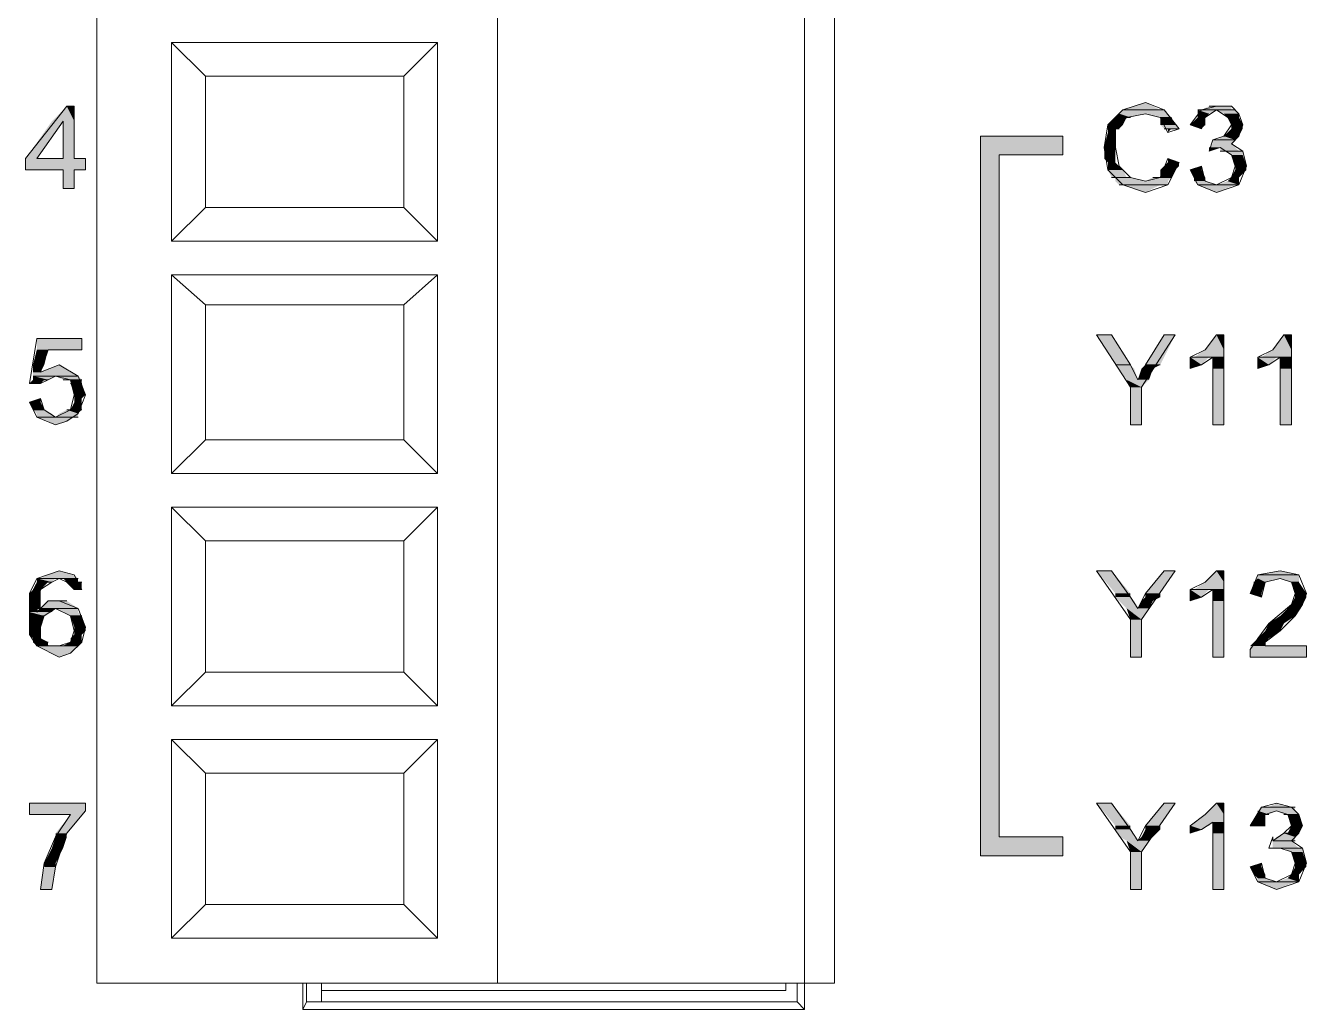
# Model space of a CAD drawing. Header units: millimetres. Extents: x -11 to 1219, y 0 to 1751.
# Drawn here: x 171.7 to 191.07, y 893.9 to 908.77 of the extents above; entities that cross this region are included whole.
import ezdxf

# ---------------------------------------------------------------- set-up
doc = ezdxf.new("R2010")
doc.units = ezdxf.units.MM
doc.header["$LTSCALE"] = 10
doc.layers.add('_MULTI_WIRE', color=9, linetype='CONTINUOUS')
doc.layers.add('PDF_Geometry', color=7, linetype='CONTINUOUS', true_color=0x151d1f)
doc.layers.add('PDF_Solid Fills', color=7, linetype='CONTINUOUS', true_color=0x070809)
doc.layers.get('_MULTI_WIRE').off()

# ---------------------------------------------------------------- blocks, each defined once
blk = doc.blocks.new('DVP-28SWS211R')
at = {"layer": 'PDF_Geometry', "color": 7, "lineweight": 9, "true_color": 0xffffff}
for p, q in [((11.783, -70.418), (11.783, -37.956)), ((17.845, -70.418), (17.845, -37.956)), ((22.491, -37.956), (22.491, -70.418)), ((22.944, -37.956), (22.944, -70.418)), ((13.426, -56.708), (12.916, -56.198)), ((12.916, -56.198), (12.916, -59.201)), ((16.939, -56.198), (12.916, -56.198)), ((16.939, -56.198), (16.429, -56.708)), ((16.939, -59.201), (16.939, -56.198)), ((13.426, -58.691), (13.426, -56.708)), ((16.429, -56.708), (13.426, -56.708)), ((16.429, -56.708), (16.429, -58.691)), ((27.646, -57.105), (27.306, -57.218)), ((27.929, -57.218), (27.646, -57.105)), ((11.33, -57.161), (10.707, -57.954)), ((11.33, -57.161), (11.444, -57.161)), ((11.444, -57.161), (11.33, -57.161)), ((11.444, -57.161), (11.33, -57.161)), ((11.444, -57.954), (11.444, -57.161)), ((27.306, -57.218), (27.079, -57.444)), ((27.193, -57.331), (27.363, -57.331)), ((27.363, -57.331), (27.193, -57.331)), ((27.193, -57.331), (27.419, -57.331)), ((27.363, -57.331), (27.193, -57.331)), ((27.193, -57.501), (27.363, -57.331)), ((27.306, -57.218), (27.929, -57.218)), ((27.929, -57.218), (27.306, -57.218)), ((27.306, -57.218), (27.929, -57.218)), ((27.929, -57.218), (27.306, -57.218)), ((27.363, -57.331), (27.646, -57.274)), ((27.419, -57.331), (27.363, -57.331)), ((27.646, -57.274), (27.872, -57.331)), ((27.872, -57.331), (28.042, -57.331)), ((28.042, -57.331), (27.872, -57.331)), ((27.872, -57.331), (28.042, -57.331)), ((28.042, -57.331), (27.872, -57.331)), ((27.872, -57.331), (27.986, -57.558)), ((28.156, -57.501), (27.929, -57.218)), ((28.496, -57.218), (28.326, -57.444)), ((28.496, -57.218), (28.439, -57.218)), ((28.439, -57.218), (29.005, -57.218)), ((28.439, -57.331), (28.552, -57.331)), ((28.552, -57.331), (28.439, -57.331)), ((28.439, -57.331), (28.552, -57.331)), ((28.552, -57.331), (28.439, -57.331)), ((28.722, -57.161), (28.496, -57.218)), ((29.005, -57.218), (28.496, -57.218)), ((28.496, -57.218), (29.005, -57.218)), ((29.005, -57.218), (28.496, -57.218)), ((28.496, -57.501), (28.552, -57.331)), ((28.552, -57.331), (28.722, -57.218)), ((28.722, -57.161), (28.609, -57.161)), ((28.609, -57.161), (28.949, -57.161)), ((28.949, -57.161), (28.722, -57.161)), ((28.949, -57.161), (28.722, -57.161)), ((28.722, -57.218), (28.892, -57.331)), ((28.892, -57.331), (29.062, -57.331)), ((29.062, -57.331), (28.892, -57.331)), ((28.892, -57.331), (29.062, -57.331)), ((29.062, -57.331), (28.892, -57.331)), ((28.892, -57.331), (28.949, -57.444)), ((29.062, -57.274), (28.949, -57.161)), ((29.119, -57.444), (29.062, -57.274)), ((10.877, -57.954), (11.274, -57.388)), ((11.274, -57.388), (11.274, -57.954)), ((27.079, -57.444), (27.023, -57.784)), ((27.079, -57.501), (27.193, -57.501)), ((27.193, -57.501), (27.079, -57.501)), ((27.079, -57.501), (27.249, -57.501)), ((27.193, -57.501), (27.079, -57.501)), ((27.249, -57.501), (27.193, -57.501)), ((27.193, -57.784), (27.193, -57.501)), ((27.929, -57.501), (28.042, -57.501)), ((28.042, -57.501), (27.929, -57.501)), ((27.929, -57.501), (28.156, -57.501)), ((28.042, -57.501), (27.929, -57.501)), ((27.986, -57.558), (28.156, -57.501)), ((28.156, -57.501), (28.042, -57.501)), ((28.326, -57.444), (28.552, -57.444)), ((28.552, -57.444), (28.326, -57.444)), ((28.326, -57.444), (28.552, -57.444)), ((28.552, -57.444), (28.326, -57.444)), ((28.326, -57.444), (28.496, -57.501)), ((28.949, -57.444), (28.835, -57.614)), ((28.949, -57.444), (29.119, -57.444)), ((29.119, -57.444), (28.949, -57.444)), ((28.949, -57.444), (29.119, -57.444)), ((29.119, -57.444), (28.949, -57.444)), ((29.062, -57.614), (29.119, -57.444)), ((25.153, -57.614), (26.399, -57.614)), ((26.399, -57.614), (25.153, -57.614)), ((25.153, -57.614), (25.153, -68.491)), ((26.399, -57.614), (25.153, -57.614)), ((26.399, -57.898), (26.399, -57.614)), ((28.666, -57.671), (28.609, -57.841)), ((28.835, -57.614), (28.666, -57.671)), ((28.666, -57.671), (28.666, -57.671)), ((28.666, -57.671), (28.666, -57.671)), ((28.722, -57.671), (28.666, -57.671)), ((28.666, -57.671), (29.005, -57.671)), ((29.005, -57.671), (28.722, -57.671)), ((28.722, -57.671), (29.005, -57.671)), ((29.005, -57.671), (28.722, -57.671)), ((28.835, -57.614), (29.062, -57.614)), ((29.062, -57.614), (28.835, -57.614)), ((28.835, -57.614), (29.062, -57.614)), ((29.062, -57.614), (28.835, -57.614)), ((28.949, -57.728), (29.062, -57.614)), ((29.119, -57.841), (28.949, -57.728)), ((25.436, -57.898), (26.399, -57.898)), ((26.399, -57.898), (25.436, -57.898)), ((25.436, -68.208), (25.436, -57.898)), ((25.436, -57.898), (26.399, -57.898)), ((27.023, -57.784), (27.079, -58.124)), ((27.249, -58.068), (27.193, -57.784)), ((28.609, -57.841), (28.779, -57.784)), ((28.779, -57.784), (28.949, -57.898)), ((28.779, -57.841), (29.119, -57.841)), ((29.119, -57.841), (28.779, -57.841)), ((28.779, -57.841), (29.119, -57.841)), ((29.119, -57.841), (28.779, -57.841)), ((28.949, -57.898), (29.005, -58.068)), ((29.175, -58.068), (29.119, -57.841)), ((10.707, -57.954), (10.707, -58.124)), ((10.707, -58.124), (11.274, -58.124)), ((11.274, -58.124), (10.707, -58.124)), ((10.707, -58.124), (11.274, -58.124)), ((10.877, -57.954), (11.274, -57.954)), ((11.274, -57.954), (10.877, -57.954)), ((11.274, -57.954), (10.877, -57.954)), ((11.274, -58.124), (11.274, -58.407)), ((11.444, -57.954), (11.614, -57.954)), ((11.614, -57.954), (11.444, -57.954)), ((11.614, -57.954), (11.444, -57.954)), ((11.444, -58.124), (11.614, -58.124)), ((11.614, -58.124), (11.444, -58.124)), ((11.444, -58.407), (11.444, -58.124)), ((11.444, -58.124), (11.614, -58.124)), ((11.614, -58.124), (11.614, -57.954)), ((27.079, -58.124), (27.306, -58.351)), ((27.419, -58.238), (27.249, -58.068)), ((27.986, -57.954), (27.872, -58.238)), ((28.156, -58.011), (27.986, -57.954)), ((27.986, -58.351), (28.156, -58.011)), ((28.496, -58.068), (28.326, -58.124)), ((28.326, -58.124), (28.439, -58.351)), ((28.552, -58.294), (28.496, -58.068)), ((29.005, -58.068), (28.949, -58.238)), ((29.005, -58.068), (29.175, -58.068)), ((29.175, -58.068), (29.005, -58.068)), ((29.005, -58.068), (29.175, -58.068)), ((29.175, -58.068), (29.005, -58.068)), ((29.005, -58.068), (29.175, -58.068)), ((29.175, -58.068), (29.005, -58.068)), ((29.005, -58.068), (29.175, -58.068)), ((29.175, -58.068), (29.005, -58.068)), ((29.062, -58.351), (29.175, -58.068)), ((27.136, -58.238), (27.419, -58.238)), ((27.419, -58.238), (27.136, -58.238)), ((27.136, -58.238), (27.419, -58.238)), ((27.419, -58.238), (27.136, -58.238)), ((27.646, -58.294), (27.419, -58.238)), ((27.872, -58.238), (27.646, -58.294)), ((27.872, -58.238), (27.759, -58.238)), ((27.759, -58.238), (28.042, -58.238)), ((28.042, -58.238), (27.872, -58.238)), ((27.872, -58.238), (28.042, -58.238)), ((28.042, -58.238), (27.872, -58.238)), ((28.722, -58.351), (28.552, -58.294)), ((28.949, -58.238), (28.722, -58.351)), ((11.274, -58.407), (11.444, -58.407)), ((11.444, -58.407), (11.274, -58.407)), ((11.274, -58.407), (11.444, -58.407)), ((27.249, -58.351), (27.872, -58.351)), ((27.872, -58.351), (27.249, -58.351)), ((27.249, -58.351), (27.986, -58.351)), ((27.872, -58.351), (27.249, -58.351)), ((27.306, -58.351), (27.646, -58.464)), ((27.646, -58.464), (27.986, -58.351)), ((27.986, -58.351), (27.872, -58.351)), ((28.439, -58.351), (29.062, -58.351)), ((29.062, -58.351), (28.439, -58.351)), ((28.439, -58.351), (29.062, -58.351)), ((29.062, -58.351), (28.439, -58.351)), ((28.439, -58.351), (29.005, -58.351)), ((29.005, -58.351), (28.439, -58.351)), ((28.439, -58.351), (29.062, -58.351)), ((29.005, -58.351), (28.439, -58.351)), ((28.439, -58.351), (28.722, -58.464)), ((28.722, -58.464), (29.062, -58.351)), ((29.062, -58.351), (29.005, -58.351)), ((12.916, -59.201), (13.426, -58.691)), ((13.426, -58.691), (16.429, -58.691)), ((16.429, -58.691), (16.939, -59.201)), ((12.916, -59.201), (16.939, -59.201)), ((13.426, -60.164), (12.916, -59.71)), ((16.939, -59.71), (12.916, -59.71)), ((12.916, -59.71), (12.916, -62.713)), ((16.939, -59.71), (16.429, -60.164)), ((16.939, -62.713), (16.939, -59.71)), ((13.426, -62.203), (13.426, -60.164)), ((16.429, -60.164), (13.426, -60.164)), ((16.429, -60.164), (16.429, -62.203)), ((26.909, -60.617), (27.136, -60.617)), ((27.136, -60.617), (26.909, -60.617)), ((27.136, -60.617), (26.909, -60.617)), ((26.909, -60.617), (27.419, -61.41)), ((27.419, -61.07), (27.136, -60.617)), ((27.589, -61.41), (28.099, -60.617)), ((27.929, -60.617), (27.646, -61.07)), ((27.929, -60.617), (28.099, -60.617)), ((28.099, -60.617), (27.929, -60.617)), ((28.099, -60.617), (27.929, -60.617)), ((28.722, -60.617), (28.552, -60.843)), ((28.722, -60.617), (28.835, -60.617)), ((28.835, -60.617), (28.722, -60.617)), ((28.835, -60.617), (28.722, -60.617)), ((28.835, -61.976), (28.835, -60.617)), ((29.742, -60.617), (29.572, -60.843)), ((29.742, -60.617), (29.855, -60.617)), ((29.855, -60.617), (29.742, -60.617)), ((29.855, -60.617), (29.742, -60.617)), ((29.855, -61.976), (29.855, -60.617)), ((10.877, -60.674), (10.764, -61.353)), ((10.877, -60.674), (11.557, -60.674)), ((11.557, -60.674), (10.877, -60.674)), ((11.557, -60.674), (10.877, -60.674)), ((11.557, -60.843), (11.557, -60.674)), ((10.934, -61.183), (11.047, -60.843)), ((11.047, -60.843), (11.557, -60.843)), ((11.557, -60.843), (11.047, -60.843)), ((11.047, -60.843), (11.557, -60.843)), ((28.552, -60.843), (28.326, -60.957)), ((28.382, -60.957), (28.326, -60.957)), ((28.326, -60.957), (28.609, -60.957)), ((28.326, -60.957), (28.326, -61.127)), ((28.609, -60.957), (28.382, -60.957)), ((28.382, -60.957), (28.666, -60.957)), ((28.609, -60.957), (28.382, -60.957)), ((28.496, -61.07), (28.666, -60.957)), ((28.666, -60.957), (28.609, -60.957)), ((28.666, -60.957), (28.835, -60.957)), ((28.835, -60.957), (28.666, -60.957)), ((28.666, -60.957), (28.835, -60.957)), ((28.835, -60.957), (28.666, -60.957)), ((28.666, -60.957), (28.666, -61.976)), ((29.572, -60.843), (29.345, -60.957)), ((29.402, -60.957), (29.345, -60.957)), ((29.345, -60.957), (29.629, -60.957)), ((29.345, -60.957), (29.345, -61.127)), ((29.629, -60.957), (29.402, -60.957)), ((29.402, -60.957), (29.685, -60.957)), ((29.629, -60.957), (29.402, -60.957)), ((29.515, -61.07), (29.685, -60.957)), ((29.685, -60.957), (29.629, -60.957)), ((29.685, -60.957), (29.855, -60.957)), ((29.855, -60.957), (29.685, -60.957)), ((29.685, -60.957), (29.855, -60.957)), ((29.855, -60.957), (29.685, -60.957)), ((29.685, -60.957), (29.685, -61.976)), ((11.217, -61.07), (10.934, -61.183)), ((11.5, -61.24), (11.217, -61.07)), ((27.193, -61.07), (27.419, -61.07)), ((27.419, -61.07), (27.193, -61.07)), ((27.193, -61.07), (27.419, -61.07)), ((27.419, -61.07), (27.193, -61.07)), ((27.532, -61.297), (27.419, -61.07)), ((27.646, -61.07), (27.532, -61.297)), ((27.646, -61.07), (27.872, -61.07)), ((27.872, -61.07), (27.646, -61.07)), ((27.646, -61.07), (27.872, -61.07)), ((27.872, -61.07), (27.646, -61.07)), ((28.326, -61.127), (28.496, -61.07)), ((29.345, -61.127), (29.515, -61.07)), ((10.764, -61.353), (10.934, -61.353)), ((10.934, -61.353), (10.764, -61.353)), ((10.764, -61.353), (10.934, -61.353)), ((10.82, -61.24), (11.5, -61.24)), ((11.5, -61.24), (10.82, -61.24)), ((10.82, -61.24), (11.5, -61.24)), ((11.5, -61.24), (10.82, -61.24)), ((10.82, -61.297), (10.99, -61.297)), ((10.99, -61.297), (10.82, -61.297)), ((10.82, -61.297), (11.047, -61.297)), ((10.99, -61.297), (10.82, -61.297)), ((10.934, -61.353), (11.047, -61.297)), ((11.047, -61.297), (10.99, -61.297)), ((11.047, -61.297), (11.16, -61.24)), ((11.16, -61.24), (11.387, -61.297)), ((11.274, -61.297), (11.557, -61.297)), ((11.557, -61.297), (11.274, -61.297)), ((11.274, -61.297), (11.557, -61.297)), ((11.557, -61.297), (11.274, -61.297)), ((11.387, -61.297), (11.444, -61.523)), ((11.387, -61.353), (11.557, -61.353)), ((11.557, -61.353), (11.387, -61.353)), ((11.387, -61.353), (11.557, -61.353)), ((11.557, -61.353), (11.387, -61.353)), ((11.613, -61.523), (11.5, -61.24)), ((27.419, -61.41), (27.419, -61.976)), ((27.589, -61.976), (27.589, -61.41)), ((10.934, -61.58), (10.764, -61.637)), ((10.99, -61.75), (10.934, -61.58)), ((11.444, -61.523), (11.387, -61.75)), ((11.444, -61.523), (11.614, -61.523)), ((11.614, -61.523), (11.444, -61.523)), ((11.444, -61.523), (11.614, -61.523)), ((11.614, -61.523), (11.444, -61.523)), ((11.5, -61.807), (11.613, -61.523)), ((10.764, -61.637), (10.877, -61.863)), ((10.82, -61.75), (10.99, -61.75)), ((10.99, -61.75), (10.82, -61.75)), ((10.82, -61.75), (10.99, -61.75)), ((10.99, -61.75), (10.82, -61.75)), ((11.16, -61.863), (10.99, -61.75)), ((11.387, -61.75), (11.16, -61.863)), ((11.387, -61.75), (11.33, -61.75)), ((11.33, -61.75), (11.557, -61.75)), ((11.557, -61.75), (11.387, -61.75)), ((11.387, -61.75), (11.557, -61.75)), ((11.557, -61.75), (11.387, -61.75)), ((10.877, -61.863), (11.444, -61.863)), ((11.444, -61.863), (10.877, -61.863)), ((10.877, -61.863), (11.5, -61.863)), ((11.444, -61.863), (10.877, -61.863)), ((10.877, -61.863), (11.16, -61.976)), ((11.16, -61.976), (11.33, -61.92)), ((11.33, -61.92), (11.5, -61.807)), ((11.5, -61.863), (11.444, -61.863)), ((27.419, -61.976), (27.589, -61.976)), ((27.589, -61.976), (27.419, -61.976)), ((27.419, -61.976), (27.589, -61.976)), ((28.666, -61.976), (28.835, -61.976)), ((28.835, -61.976), (28.666, -61.976)), ((28.666, -61.976), (28.835, -61.976)), ((29.685, -61.976), (29.855, -61.976)), ((29.855, -61.976), (29.685, -61.976)), ((29.685, -61.976), (29.855, -61.976)), ((12.916, -62.713), (13.426, -62.203)), ((13.426, -62.203), (16.429, -62.203)), ((16.429, -62.203), (16.939, -62.713)), ((12.916, -62.713), (16.939, -62.713)), ((16.939, -63.223), (12.916, -63.223)), ((13.426, -63.733), (12.916, -63.223)), ((12.916, -63.223), (12.916, -66.225)), ((16.939, -63.223), (16.429, -63.733)), ((16.939, -66.225), (16.939, -63.223)), ((16.429, -63.733), (13.426, -63.733)), ((13.426, -65.715), (13.426, -63.733)), ((16.429, -63.733), (16.429, -65.715)), ((10.877, -64.299), (10.764, -64.526)), ((11.217, -64.186), (10.877, -64.299)), ((10.934, -64.299), (10.877, -64.299)), ((10.877, -64.299), (11.16, -64.299)), ((11.16, -64.299), (10.934, -64.299)), ((10.934, -64.299), (11.217, -64.299)), ((11.16, -64.299), (10.934, -64.299)), ((11.104, -64.356), (11.217, -64.299)), ((11.217, -64.299), (11.16, -64.299)), ((11.444, -64.243), (11.217, -64.186)), ((11.217, -64.299), (11.5, -64.299)), ((11.5, -64.299), (11.217, -64.299)), ((11.217, -64.299), (11.5, -64.299)), ((11.5, -64.299), (11.217, -64.299)), ((11.217, -64.299), (11.33, -64.356)), ((11.557, -64.469), (11.444, -64.243)), ((26.909, -64.186), (27.136, -64.186)), ((27.136, -64.186), (26.909, -64.186)), ((27.136, -64.186), (26.909, -64.186)), ((26.909, -64.186), (27.419, -64.922)), ((27.419, -64.582), (27.136, -64.186)), ((27.589, -64.922), (28.099, -64.186)), ((27.929, -64.186), (27.646, -64.526)), ((27.929, -64.186), (28.099, -64.186)), ((28.099, -64.186), (27.929, -64.186)), ((28.099, -64.186), (27.929, -64.186)), ((28.722, -64.186), (28.552, -64.356)), ((28.722, -64.186), (28.835, -64.186)), ((28.835, -64.186), (28.722, -64.186)), ((28.835, -64.186), (28.722, -64.186)), ((28.835, -65.489), (28.835, -64.186)), ((29.345, -64.243), (29.232, -64.526)), ((29.685, -64.186), (29.345, -64.243)), ((29.345, -64.243), (29.968, -64.243)), ((29.968, -64.243), (29.345, -64.243)), ((29.345, -64.243), (29.968, -64.243)), ((29.968, -64.243), (29.345, -64.243)), ((29.459, -64.356), (29.685, -64.299)), ((29.968, -64.243), (29.685, -64.186)), ((29.685, -64.299), (29.855, -64.356)), ((30.082, -64.526), (29.968, -64.243)), ((10.82, -64.469), (10.934, -64.469)), ((10.934, -64.469), (10.82, -64.469)), ((10.82, -64.469), (10.934, -64.469)), ((10.934, -64.469), (10.82, -64.469)), ((10.82, -64.469), (10.934, -64.469)), ((10.934, -64.469), (10.82, -64.469)), ((10.82, -64.469), (10.934, -64.469)), ((10.934, -64.469), (10.82, -64.469)), ((10.877, -64.356), (11.047, -64.356)), ((11.047, -64.356), (10.877, -64.356)), ((10.877, -64.356), (11.104, -64.356)), ((11.047, -64.356), (10.877, -64.356)), ((10.877, -64.809), (10.934, -64.469)), ((10.934, -64.469), (11.104, -64.356)), ((11.104, -64.356), (11.047, -64.356)), ((11.33, -64.356), (11.557, -64.356)), ((11.557, -64.356), (11.33, -64.356)), ((11.33, -64.356), (11.557, -64.356)), ((11.557, -64.356), (11.33, -64.356)), ((11.33, -64.356), (11.444, -64.469)), ((11.444, -64.469), (11.5, -64.469)), ((11.5, -64.469), (11.444, -64.469)), ((11.444, -64.469), (11.557, -64.469)), ((11.5, -64.469), (11.444, -64.469)), ((11.444, -64.469), (11.5, -64.469)), ((11.5, -64.469), (11.444, -64.469)), ((11.444, -64.469), (11.444, -64.469)), ((11.444, -64.469), (11.557, -64.469)), ((11.557, -64.469), (11.5, -64.469)), ((28.552, -64.356), (28.326, -64.469)), ((28.382, -64.469), (28.326, -64.469)), ((28.326, -64.469), (28.609, -64.469)), ((28.326, -64.469), (28.326, -64.639)), ((28.609, -64.469), (28.382, -64.469)), ((28.382, -64.469), (28.666, -64.469)), ((28.609, -64.469), (28.382, -64.469)), ((28.496, -64.582), (28.666, -64.469)), ((28.666, -64.469), (28.609, -64.469)), ((28.666, -64.469), (28.835, -64.469)), ((28.835, -64.469), (28.666, -64.469)), ((28.666, -64.469), (28.835, -64.469)), ((28.835, -64.469), (28.666, -64.469)), ((28.666, -64.469), (28.666, -65.489)), ((29.289, -64.356), (29.459, -64.356)), ((29.459, -64.356), (29.289, -64.356)), ((29.289, -64.356), (29.459, -64.356)), ((29.459, -64.356), (29.289, -64.356)), ((29.402, -64.582), (29.459, -64.356)), ((29.855, -64.356), (29.968, -64.356)), ((29.968, -64.356), (29.855, -64.356)), ((29.855, -64.356), (29.968, -64.356)), ((29.968, -64.356), (29.855, -64.356)), ((29.855, -64.356), (29.912, -64.526)), ((10.764, -64.526), (10.764, -64.866)), ((10.764, -64.639), (10.934, -64.639)), ((10.934, -64.639), (10.764, -64.639)), ((10.764, -64.639), (10.934, -64.639)), ((10.934, -64.639), (10.764, -64.639)), ((11.047, -64.639), (10.877, -64.809)), ((11.217, -64.639), (11.047, -64.639)), ((11.047, -64.639), (11.33, -64.639)), ((11.217, -64.639), (11.047, -64.639)), ((11.33, -64.639), (11.217, -64.639)), ((11.5, -64.752), (11.217, -64.639)), ((27.532, -64.752), (27.419, -64.582)), ((27.646, -64.526), (27.532, -64.752)), ((28.326, -64.639), (28.496, -64.582)), ((29.232, -64.526), (29.402, -64.526)), ((29.402, -64.526), (29.232, -64.526)), ((29.232, -64.526), (29.402, -64.526)), ((29.402, -64.526), (29.232, -64.526)), ((29.232, -64.526), (29.402, -64.526)), ((29.402, -64.526), (29.232, -64.526)), ((29.232, -64.526), (29.402, -64.526)), ((29.402, -64.526), (29.232, -64.526)), ((29.232, -64.526), (29.402, -64.582)), ((29.855, -64.696), (29.515, -64.979)), ((29.912, -64.526), (29.855, -64.696)), ((29.855, -64.696), (30.025, -64.696)), ((30.025, -64.696), (29.855, -64.696)), ((29.855, -64.696), (30.025, -64.696)), ((30.025, -64.696), (29.855, -64.696)), ((29.912, -64.526), (30.082, -64.526)), ((30.082, -64.526), (29.912, -64.526)), ((29.912, -64.526), (30.082, -64.526)), ((30.082, -64.526), (29.912, -64.526)), ((29.912, -64.526), (30.082, -64.526)), ((30.082, -64.526), (29.912, -64.526)), ((29.912, -64.526), (30.082, -64.526)), ((30.082, -64.526), (29.912, -64.526)), ((29.912, -64.866), (30.025, -64.696)), ((30.025, -64.696), (30.082, -64.526)), ((10.764, -64.752), (10.877, -64.752)), ((10.877, -64.752), (10.764, -64.752)), ((10.764, -64.752), (10.934, -64.752)), ((10.877, -64.752), (10.764, -64.752)), ((10.764, -64.866), (10.99, -64.866)), ((10.99, -64.866), (10.764, -64.866)), ((10.764, -64.866), (10.99, -64.866)), ((10.99, -64.866), (10.764, -64.866)), ((10.764, -64.866), (10.99, -64.866)), ((10.99, -64.866), (10.764, -64.866)), ((10.764, -64.866), (10.99, -64.866)), ((10.99, -64.866), (10.764, -64.866)), ((10.764, -64.866), (10.764, -65.149)), ((10.934, -64.752), (10.877, -64.752)), ((10.934, -64.752), (11.5, -64.752)), ((11.5, -64.752), (10.934, -64.752)), ((10.934, -64.752), (11.5, -64.752)), ((11.5, -64.752), (10.934, -64.752)), ((10.934, -65.036), (10.99, -64.866)), ((10.99, -64.866), (11.16, -64.752)), ((11.16, -64.752), (11.387, -64.866)), ((11.387, -64.866), (11.557, -64.866)), ((11.557, -64.866), (11.387, -64.866)), ((11.387, -64.866), (11.557, -64.866)), ((11.557, -64.866), (11.387, -64.866)), ((11.387, -64.866), (11.557, -64.866)), ((11.557, -64.866), (11.387, -64.866)), ((11.387, -64.866), (11.557, -64.866)), ((11.557, -64.866), (11.387, -64.866)), ((11.387, -64.866), (11.444, -65.092)), ((11.614, -65.036), (11.5, -64.752)), ((29.685, -65.092), (29.912, -64.866)), ((10.934, -65.206), (10.934, -65.036)), ((11.444, -65.092), (11.387, -65.262)), ((11.557, -65.262), (11.614, -65.036)), ((27.419, -64.922), (27.419, -65.489)), ((27.589, -65.489), (27.589, -64.922)), ((29.515, -64.979), (29.345, -65.206)), ((29.459, -65.262), (29.685, -65.092)), ((10.764, -65.149), (10.877, -65.319)), ((10.82, -65.262), (11.047, -65.262)), ((11.047, -65.262), (10.82, -65.262)), ((10.82, -65.262), (11.047, -65.262)), ((11.047, -65.262), (10.82, -65.262)), ((11.047, -65.319), (10.934, -65.206)), ((11.387, -65.262), (11.217, -65.319)), ((11.387, -65.262), (11.557, -65.262)), ((11.557, -65.262), (11.387, -65.262)), ((11.387, -65.262), (11.557, -65.262)), ((11.557, -65.262), (11.387, -65.262)), ((11.387, -65.432), (11.557, -65.262)), ((29.345, -65.206), (29.232, -65.376)), ((29.459, -65.319), (29.459, -65.262)), ((10.877, -65.319), (11.16, -65.319)), ((11.16, -65.319), (10.877, -65.319)), ((10.877, -65.319), (11.16, -65.319)), ((11.16, -65.319), (10.877, -65.319)), ((10.877, -65.319), (11.217, -65.319)), ((11.217, -65.319), (10.877, -65.319)), ((10.877, -65.319), (11.217, -65.319)), ((11.217, -65.319), (10.877, -65.319)), ((10.877, -65.319), (11.217, -65.489)), ((11.217, -65.319), (11.047, -65.319)), ((11.274, -65.319), (11.217, -65.319)), ((11.217, -65.319), (11.5, -65.319)), ((11.217, -65.319), (11.5, -65.319)), ((11.5, -65.319), (11.217, -65.319)), ((11.217, -65.319), (11.5, -65.319)), ((11.5, -65.319), (11.217, -65.319)), ((11.217, -65.489), (11.387, -65.432)), ((11.5, -65.319), (11.274, -65.319)), ((11.274, -65.319), (11.5, -65.319)), ((11.5, -65.319), (11.274, -65.319)), ((29.232, -65.376), (29.232, -65.489)), ((29.459, -65.319), (30.082, -65.319)), ((30.082, -65.319), (29.459, -65.319)), ((30.082, -65.319), (29.459, -65.319)), ((30.082, -65.489), (30.082, -65.319)), ((27.419, -65.489), (27.589, -65.489)), ((27.589, -65.489), (27.419, -65.489)), ((27.419, -65.489), (27.589, -65.489)), ((28.666, -65.489), (28.835, -65.489)), ((28.835, -65.489), (28.666, -65.489)), ((28.666, -65.489), (28.835, -65.489)), ((29.232, -65.489), (30.082, -65.489)), ((30.082, -65.489), (29.232, -65.489)), ((29.232, -65.489), (30.082, -65.489)), ((12.916, -66.225), (13.426, -65.715)), ((13.426, -65.715), (16.429, -65.715)), ((16.429, -65.715), (16.939, -66.225)), ((12.916, -66.225), (16.939, -66.225)), ((16.939, -66.735), (12.916, -66.735)), ((13.426, -67.245), (12.916, -66.735)), ((12.916, -66.735), (12.916, -69.738)), ((16.939, -66.735), (16.429, -67.245)), ((16.939, -69.738), (16.939, -66.735)), ((16.429, -67.245), (13.426, -67.245)), ((13.426, -69.228), (13.426, -67.245)), ((16.429, -67.245), (16.429, -69.228)), ((10.764, -67.698), (11.613, -67.698)), ((11.613, -67.698), (10.764, -67.698)), ((10.764, -67.868), (10.764, -67.698)), ((10.764, -67.698), (11.614, -67.698)), ((11.614, -67.812), (11.33, -68.152)), ((11.614, -67.698), (11.614, -67.812)), ((26.909, -67.698), (27.136, -67.698)), ((27.136, -67.698), (26.909, -67.698)), ((27.136, -67.698), (26.909, -67.698)), ((26.909, -67.698), (27.419, -68.435)), ((27.419, -68.095), (27.136, -67.698)), ((27.589, -68.435), (28.099, -67.698)), ((27.929, -67.698), (27.646, -68.038)), ((27.929, -67.698), (28.099, -67.698)), ((28.099, -67.698), (27.929, -67.698)), ((28.099, -67.698), (27.929, -67.698)), ((28.722, -67.698), (28.552, -67.868)), ((28.722, -67.698), (28.835, -67.698)), ((28.835, -67.698), (28.722, -67.698)), ((28.835, -67.698), (28.722, -67.698)), ((28.835, -69.001), (28.835, -67.698)), ((29.402, -67.755), (29.232, -68.038)), ((29.629, -67.698), (29.402, -67.755)), ((29.515, -67.755), (29.402, -67.755)), ((29.402, -67.755), (29.912, -67.755)), ((29.459, -67.868), (29.629, -67.812)), ((29.912, -67.755), (29.515, -67.755)), ((29.515, -67.755), (29.912, -67.755)), ((29.912, -67.755), (29.515, -67.755)), ((29.855, -67.755), (29.629, -67.698)), ((29.629, -67.812), (29.799, -67.868)), ((29.968, -67.868), (29.855, -67.755)), ((10.764, -67.868), (11.387, -67.868)), ((11.387, -67.868), (10.764, -67.868)), ((11.387, -67.868), (10.764, -67.868)), ((11.387, -67.868), (11.16, -68.208)), ((28.552, -67.868), (28.326, -68.038)), ((28.496, -68.095), (28.666, -67.982)), ((28.666, -67.982), (28.666, -69.001)), ((29.345, -67.868), (29.459, -67.868)), ((29.459, -67.868), (29.345, -67.868)), ((29.345, -67.868), (29.515, -67.868)), ((29.459, -67.868), (29.345, -67.868)), ((29.345, -67.868), (29.459, -67.868)), ((29.459, -67.868), (29.345, -67.868)), ((29.345, -67.868), (29.459, -67.868)), ((29.459, -67.868), (29.345, -67.868)), ((29.402, -68.038), (29.459, -67.868)), ((29.515, -67.868), (29.459, -67.868)), ((29.742, -67.868), (29.968, -67.868)), ((29.968, -67.868), (29.742, -67.868)), ((29.742, -67.868), (29.968, -67.868)), ((29.968, -67.868), (29.742, -67.868)), ((29.799, -67.868), (29.968, -67.868)), ((29.968, -67.868), (29.799, -67.868)), ((29.799, -67.868), (29.968, -67.868)), ((29.968, -67.868), (29.799, -67.868)), ((29.799, -67.868), (29.855, -68.038)), ((30.025, -68.038), (29.968, -67.868)), ((11.33, -68.152), (11.16, -68.661)), ((27.532, -68.265), (27.419, -68.095)), ((27.646, -68.038), (27.532, -68.265)), ((28.326, -68.038), (28.326, -68.151)), ((28.326, -68.151), (28.496, -68.095)), ((29.232, -68.038), (29.459, -68.038)), ((29.459, -68.038), (29.232, -68.038)), ((29.232, -68.038), (29.459, -68.038)), ((29.459, -68.038), (29.232, -68.038)), ((29.232, -68.038), (29.459, -68.038)), ((29.402, -68.038), (29.232, -68.038)), ((29.232, -68.038), (29.402, -68.038)), ((29.459, -68.038), (29.402, -68.038)), ((29.742, -68.151), (29.572, -68.265)), ((29.855, -68.038), (29.742, -68.151)), ((29.799, -68.152), (29.742, -68.152)), ((29.742, -68.152), (29.968, -68.152)), ((29.968, -68.152), (29.799, -68.152)), ((29.799, -68.152), (29.968, -68.152)), ((29.968, -68.152), (29.799, -68.152)), ((29.855, -68.038), (30.025, -68.038)), ((30.025, -68.038), (29.855, -68.038)), ((29.855, -68.038), (30.025, -68.038)), ((30.025, -68.038), (29.855, -68.038)), ((29.855, -68.038), (30.025, -68.038)), ((30.025, -68.038), (29.855, -68.038)), ((29.855, -68.038), (30.025, -68.038)), ((30.025, -68.038), (29.855, -68.038)), ((29.855, -68.265), (29.968, -68.151)), ((29.968, -68.151), (30.025, -68.038)), ((11.16, -68.208), (10.99, -68.605)), ((25.436, -68.208), (26.399, -68.208)), ((26.399, -68.208), (25.436, -68.208)), ((26.399, -68.208), (25.436, -68.208)), ((26.399, -68.491), (26.399, -68.208)), ((29.572, -68.208), (29.515, -68.378)), ((29.685, -68.378), (29.515, -68.378)), ((29.515, -68.378), (29.572, -68.378)), ((29.515, -68.378), (29.685, -68.378)), ((29.572, -68.208), (29.572, -68.265)), ((29.572, -68.265), (29.572, -68.208)), ((29.572, -68.265), (29.572, -68.208)), ((29.572, -68.265), (29.855, -68.265)), ((29.855, -68.265), (29.572, -68.265)), ((29.572, -68.265), (29.912, -68.265)), ((29.855, -68.265), (29.572, -68.265)), ((29.572, -68.378), (29.685, -68.378)), ((29.685, -68.378), (29.968, -68.378)), ((29.968, -68.378), (29.685, -68.378)), ((29.685, -68.378), (29.968, -68.378)), ((29.968, -68.378), (29.685, -68.378)), ((29.685, -68.378), (30.025, -68.378)), ((30.025, -68.378), (29.685, -68.378)), ((29.685, -68.378), (30.025, -68.378)), ((30.025, -68.378), (29.685, -68.378)), ((29.685, -68.378), (29.855, -68.435)), ((29.912, -68.265), (29.855, -68.265)), ((30.025, -68.378), (29.855, -68.265)), ((30.082, -68.605), (30.025, -68.378)), ((25.153, -68.491), (26.399, -68.491)), ((26.399, -68.491), (25.153, -68.491)), ((25.153, -68.491), (26.399, -68.491)), ((27.419, -68.435), (27.419, -69.001)), ((27.589, -69.001), (27.589, -68.435)), ((29.855, -68.435), (29.912, -68.605)), ((10.99, -68.605), (10.934, -69.001)), ((11.104, -69.001), (11.16, -68.661)), ((29.402, -68.605), (29.232, -68.661)), ((29.232, -68.661), (29.345, -68.888)), ((29.459, -68.831), (29.402, -68.605)), ((29.855, -68.775), (29.629, -68.888)), ((29.912, -68.605), (29.855, -68.775)), ((29.912, -68.605), (30.082, -68.605)), ((30.082, -68.605), (29.912, -68.605)), ((29.912, -68.605), (30.082, -68.605)), ((30.082, -68.605), (29.912, -68.605)), ((29.912, -68.605), (30.082, -68.605)), ((30.082, -68.605), (29.912, -68.605)), ((29.912, -68.605), (30.082, -68.605)), ((30.082, -68.605), (29.912, -68.605)), ((29.968, -68.888), (30.082, -68.605)), ((29.345, -68.888), (29.968, -68.888)), ((29.968, -68.888), (29.345, -68.888)), ((29.345, -68.888), (29.968, -68.888)), ((29.968, -68.888), (29.345, -68.888)), ((29.345, -68.888), (29.912, -68.888)), ((29.912, -68.888), (29.345, -68.888)), ((29.345, -68.888), (29.968, -68.888)), ((29.912, -68.888), (29.345, -68.888)), ((29.345, -68.888), (29.629, -69.001)), ((29.629, -68.888), (29.459, -68.831)), ((29.629, -69.001), (29.968, -68.888)), ((29.968, -68.888), (29.912, -68.888)), ((10.934, -69.001), (11.104, -69.001)), ((11.104, -69.001), (10.934, -69.001)), ((10.934, -69.001), (11.104, -69.001)), ((27.419, -69.001), (27.589, -69.001)), ((27.589, -69.001), (27.419, -69.001)), ((27.419, -69.001), (27.589, -69.001)), ((28.666, -69.001), (28.835, -69.001)), ((28.835, -69.001), (28.666, -69.001)), ((28.666, -69.001), (28.835, -69.001)), ((12.916, -69.738), (13.426, -69.228)), ((13.426, -69.228), (16.429, -69.228)), ((16.429, -69.228), (16.939, -69.738)), ((12.916, -69.738), (16.939, -69.738)), ((22.944, -70.418), (11.783, -70.418)), ((14.899, -70.418), (14.899, -70.814)), ((14.956, -70.418), (14.956, -70.701)), ((15.183, -70.701), (15.183, -70.418)), ((22.207, -70.418), (22.207, -70.531)), ((22.377, -70.701), (22.377, -70.418)), ((22.491, -70.418), (22.491, -70.814)), ((14.956, -70.701), (14.899, -70.814)), ((14.956, -70.701), (22.377, -70.701)), ((15.183, -70.531), (22.207, -70.531)), ((22.491, -70.814), (22.377, -70.701)), ((14.899, -70.814), (22.491, -70.814))]:
    blk.add_line(p, q, dxfattribs=at)
at = {"layer": 'PDF_Solid Fills', "color": 7, "lineweight": 9, "true_color": 0xffffff, "transparency": 33554559}
for points in [[(27.646, -57.105), (27.306, -57.218), (27.872, -57.218)], [(11.33, -57.161), (11.104, -57.388), (11.444, -57.388)], [(11.33, -57.161), (11.444, -57.161), (11.444, -57.388)], [(27.193, -57.331), (27.079, -57.444), (27.306, -57.444)], [(27.249, -57.274), (27.193, -57.331), (27.419, -57.331)], [(27.193, -57.331), (27.363, -57.331), (27.306, -57.444)], [(27.306, -57.218), (27.249, -57.274), (27.986, -57.274)], [(27.249, -57.274), (27.646, -57.274), (27.419, -57.331)], [(27.306, -57.218), (27.929, -57.218), (27.986, -57.274)], [(27.646, -57.274), (27.872, -57.331), (28.042, -57.331)], [(27.646, -57.274), (27.986, -57.274), (28.042, -57.331)], [(27.872, -57.331), (27.872, -57.444), (28.099, -57.444)], [(27.872, -57.331), (28.042, -57.331), (28.099, -57.444)], [(28.439, -57.331), (28.326, -57.444), (28.552, -57.444)], [(28.439, -57.218), (28.439, -57.274), (28.609, -57.274)], [(28.439, -57.218), (28.722, -57.218), (28.609, -57.274)], [(28.439, -57.274), (28.439, -57.331), (28.552, -57.331)], [(28.439, -57.274), (28.609, -57.274), (28.552, -57.331)], [(28.439, -57.331), (28.552, -57.331), (28.552, -57.444)], [(28.609, -57.161), (28.496, -57.218), (28.949, -57.218)], [(28.609, -57.161), (28.949, -57.161), (28.949, -57.218)], [(28.722, -57.218), (28.835, -57.274), (29.062, -57.274)], [(28.722, -57.218), (29.005, -57.218), (29.062, -57.274)], [(28.835, -57.274), (28.892, -57.331), (29.062, -57.331)], [(28.835, -57.274), (29.062, -57.274), (29.062, -57.331)], [(28.892, -57.331), (28.949, -57.444), (29.119, -57.444)], [(28.892, -57.331), (29.062, -57.331), (29.119, -57.444)], [(11.104, -57.388), (10.707, -57.954), (10.877, -57.954)], [(11.104, -57.388), (11.274, -57.388), (10.877, -57.954)], [(11.274, -57.388), (11.274, -57.954), (11.444, -57.954)], [(11.274, -57.388), (11.444, -57.388), (11.444, -57.954)], [(27.079, -57.444), (27.079, -57.501), (27.249, -57.501)], [(27.079, -57.444), (27.306, -57.444), (27.249, -57.501)], [(27.079, -57.501), (27.079, -57.558), (27.193, -57.558)], [(27.079, -57.501), (27.193, -57.501), (27.193, -57.558)], [(27.872, -57.444), (27.929, -57.501), (28.156, -57.501)], [(27.872, -57.444), (28.099, -57.444), (28.156, -57.501)], [(27.986, -57.501), (28.042, -57.501), (27.986, -57.558)], [(28.326, -57.444), (28.552, -57.444), (28.496, -57.501)], [(28.949, -57.501), (28.835, -57.614), (29.062, -57.614)], [(28.949, -57.444), (28.949, -57.501), (29.119, -57.501)], [(28.949, -57.444), (29.119, -57.444), (29.119, -57.501)], [(28.949, -57.501), (29.119, -57.501), (29.062, -57.614)], [(25.153, -57.614), (25.153, -57.898), (26.399, -57.898)], [(25.153, -57.614), (26.399, -57.614), (26.399, -57.898)], [(27.079, -57.558), (27.023, -57.784), (27.193, -57.784)], [(27.079, -57.558), (27.193, -57.558), (27.193, -57.784)], [(28.666, -57.728), (28.609, -57.784), (29.005, -57.784)], [(28.666, -57.671), (28.666, -57.728), (28.949, -57.728)], [(28.666, -57.671), (29.005, -57.671), (28.949, -57.728)], [(28.666, -57.728), (28.949, -57.728), (29.005, -57.784)], [(28.835, -57.614), (28.722, -57.671), (29.005, -57.671)], [(28.835, -57.614), (29.062, -57.614), (29.005, -57.671)], [(25.153, -57.898), (25.153, -68.208), (25.436, -68.208)], [(25.153, -57.898), (25.436, -57.898), (25.436, -68.208)], [(27.023, -57.784), (27.023, -57.954), (27.193, -57.954)], [(27.023, -57.784), (27.193, -57.784), (27.193, -57.954)], [(28.609, -57.784), (28.779, -57.784), (28.609, -57.841)], [(28.779, -57.784), (28.779, -57.841), (29.062, -57.841)], [(28.779, -57.784), (29.005, -57.784), (29.062, -57.841)], [(28.835, -57.841), (28.949, -57.898), (29.119, -57.898)], [(28.835, -57.841), (29.119, -57.841), (29.119, -57.898)], [(28.949, -57.898), (29.005, -58.068), (29.175, -58.068)], [(28.949, -57.898), (29.119, -57.898), (29.175, -58.068)], [(10.707, -57.954), (10.707, -58.124), (11.613, -58.124)], [(10.707, -57.954), (11.613, -57.954), (11.613, -58.124)], [(11.274, -58.124), (11.274, -58.408), (11.444, -58.408)], [(11.274, -58.124), (11.444, -58.124), (11.444, -58.408)], [(27.023, -57.954), (27.079, -58.011), (27.193, -58.011)], [(27.023, -57.954), (27.193, -57.954), (27.193, -58.011)], [(27.079, -58.011), (27.079, -58.068), (27.249, -58.068)], [(27.079, -58.011), (27.193, -58.011), (27.249, -58.068)], [(27.079, -58.068), (27.079, -58.124), (27.306, -58.124)], [(27.079, -58.068), (27.249, -58.068), (27.306, -58.124)], [(27.079, -58.124), (27.136, -58.238), (27.363, -58.238)], [(27.079, -58.124), (27.306, -58.124), (27.363, -58.238)], [(27.929, -58.068), (27.872, -58.124), (28.099, -58.124)], [(27.872, -58.124), (27.872, -58.238), (28.042, -58.238)], [(27.872, -58.124), (28.099, -58.124), (28.042, -58.238)], [(27.986, -58.011), (27.929, -58.068), (28.156, -58.068)], [(27.929, -58.068), (28.156, -58.068), (28.099, -58.124)], [(27.986, -57.954), (27.986, -58.011), (28.156, -58.011)], [(27.986, -58.011), (28.156, -58.011), (28.156, -58.068)], [(28.496, -58.068), (28.326, -58.124), (28.496, -58.124)], [(28.326, -58.124), (28.382, -58.238), (28.552, -58.238)], [(28.326, -58.124), (28.496, -58.124), (28.552, -58.238)], [(29.005, -58.124), (28.949, -58.238), (29.062, -58.238)], [(29.005, -58.068), (29.005, -58.124), (29.175, -58.124)], [(29.005, -58.068), (29.175, -58.068), (29.175, -58.124)], [(29.005, -58.124), (29.175, -58.124), (29.062, -58.238)], [(27.193, -58.238), (27.193, -58.294), (27.646, -58.294)], [(27.193, -58.238), (27.419, -58.238), (27.646, -58.294)], [(27.193, -58.294), (27.249, -58.351), (27.986, -58.351)], [(27.193, -58.294), (27.986, -58.294), (27.986, -58.351)], [(27.759, -58.238), (27.646, -58.294), (27.986, -58.294)], [(27.759, -58.238), (28.042, -58.238), (27.986, -58.294)], [(28.382, -58.238), (28.382, -58.294), (28.552, -58.294)], [(28.382, -58.238), (28.552, -58.238), (28.552, -58.294)], [(28.382, -58.294), (28.439, -58.351), (28.722, -58.351)], [(28.382, -58.294), (28.552, -58.294), (28.722, -58.351)], [(28.892, -58.294), (28.722, -58.351), (29.062, -58.351)], [(28.949, -58.238), (28.892, -58.294), (29.062, -58.294)], [(28.892, -58.294), (29.062, -58.294), (29.062, -58.351)], [(28.949, -58.238), (29.062, -58.238), (29.062, -58.294)], [(27.306, -58.351), (27.872, -58.351), (27.646, -58.464)], [(28.439, -58.351), (29.005, -58.351), (28.722, -58.464)], [(26.909, -60.617), (27.193, -61.07), (27.419, -61.07)], [(26.909, -60.617), (27.136, -60.617), (27.419, -61.07)], [(27.929, -60.617), (27.646, -61.07), (27.872, -61.07)], [(27.929, -60.617), (28.099, -60.617), (27.872, -61.07)], [(28.722, -60.617), (28.552, -60.843), (28.835, -60.843)], [(28.722, -60.617), (28.835, -60.617), (28.835, -60.843)], [(29.742, -60.617), (29.572, -60.843), (29.855, -60.843)], [(29.742, -60.617), (29.855, -60.617), (29.855, -60.843)], [(10.877, -60.674), (10.877, -60.843), (11.557, -60.843)], [(10.877, -60.674), (11.557, -60.674), (11.557, -60.843)], [(10.877, -60.843), (10.82, -61.07), (10.99, -61.07)], [(10.877, -60.843), (11.047, -60.843), (10.99, -61.07)], [(28.326, -60.957), (28.326, -61.07), (28.496, -61.07)], [(28.326, -60.957), (28.609, -60.957), (28.496, -61.07)], [(28.552, -60.843), (28.382, -60.957), (28.835, -60.957)], [(28.552, -60.843), (28.835, -60.843), (28.835, -60.957)], [(28.666, -60.957), (28.666, -61.07), (28.835, -61.07)], [(28.666, -60.957), (28.835, -60.957), (28.835, -61.07)], [(29.345, -60.957), (29.345, -61.07), (29.515, -61.07)], [(29.345, -60.957), (29.629, -60.957), (29.515, -61.07)], [(29.572, -60.843), (29.402, -60.957), (29.855, -60.957)], [(29.572, -60.843), (29.855, -60.843), (29.855, -60.957)], [(29.685, -60.957), (29.685, -61.07), (29.855, -61.07)], [(29.685, -60.957), (29.855, -60.957), (29.855, -61.07)], [(10.82, -61.07), (10.82, -61.183), (10.934, -61.183)], [(10.82, -61.07), (10.99, -61.07), (10.934, -61.183)], [(10.82, -61.183), (10.82, -61.24), (11.5, -61.24)], [(10.82, -61.183), (11.387, -61.183), (11.5, -61.24)], [(11.217, -61.07), (10.934, -61.183), (11.387, -61.183)], [(27.193, -61.07), (27.249, -61.127), (27.476, -61.127)], [(27.193, -61.07), (27.419, -61.07), (27.476, -61.127)], [(27.249, -61.127), (27.363, -61.297), (27.533, -61.297)], [(27.249, -61.127), (27.476, -61.127), (27.533, -61.297)], [(27.589, -61.127), (27.532, -61.297), (27.702, -61.297)], [(27.646, -61.07), (27.589, -61.127), (27.759, -61.127)], [(27.589, -61.127), (27.759, -61.127), (27.702, -61.297)], [(27.646, -61.07), (27.872, -61.07), (27.759, -61.127)], [(28.326, -61.07), (28.496, -61.07), (28.326, -61.127)], [(28.666, -61.07), (28.666, -61.127), (28.835, -61.127)], [(28.666, -61.07), (28.835, -61.07), (28.835, -61.127)], [(28.666, -61.127), (28.666, -61.976), (28.835, -61.976)], [(28.666, -61.127), (28.835, -61.127), (28.835, -61.976)], [(29.345, -61.07), (29.515, -61.07), (29.345, -61.127)], [(29.685, -61.07), (29.685, -61.127), (29.855, -61.127)], [(29.685, -61.07), (29.855, -61.07), (29.855, -61.127)], [(29.685, -61.127), (29.685, -61.976), (29.855, -61.976)], [(29.685, -61.127), (29.855, -61.127), (29.855, -61.976)], [(10.82, -61.297), (10.764, -61.353), (10.934, -61.353)], [(10.82, -61.24), (10.82, -61.297), (11.047, -61.297)], [(10.82, -61.24), (11.16, -61.24), (11.047, -61.297)], [(10.82, -61.297), (10.99, -61.297), (10.934, -61.353)], [(11.16, -61.24), (11.274, -61.297), (11.557, -61.297)], [(11.16, -61.24), (11.5, -61.24), (11.557, -61.297)], [(11.387, -61.297), (11.387, -61.353), (11.557, -61.353)], [(11.387, -61.297), (11.557, -61.297), (11.557, -61.353)], [(11.387, -61.353), (11.444, -61.523), (11.614, -61.523)], [(11.387, -61.353), (11.557, -61.353), (11.614, -61.523)], [(27.363, -61.297), (27.419, -61.41), (27.589, -61.41)], [(27.363, -61.297), (27.702, -61.297), (27.589, -61.41)], [(27.419, -61.41), (27.419, -61.977), (27.589, -61.977)], [(27.419, -61.41), (27.589, -61.41), (27.589, -61.977)], [(10.934, -61.58), (10.764, -61.637), (10.934, -61.637)], [(11.444, -61.523), (11.444, -61.58), (11.557, -61.58)], [(11.444, -61.523), (11.614, -61.523), (11.557, -61.58)], [(11.444, -61.58), (11.444, -61.637), (11.557, -61.637)], [(11.444, -61.58), (11.557, -61.58), (11.557, -61.637)], [(10.764, -61.637), (10.82, -61.75), (10.99, -61.75)], [(10.764, -61.637), (10.934, -61.637), (10.99, -61.75)], [(10.82, -61.75), (10.877, -61.807), (11.104, -61.807)], [(10.82, -61.75), (10.99, -61.75), (11.104, -61.807)], [(11.33, -61.75), (11.217, -61.807), (11.5, -61.807)], [(11.33, -61.75), (11.557, -61.75), (11.5, -61.807)], [(11.444, -61.637), (11.387, -61.75), (11.557, -61.75)], [(11.444, -61.637), (11.557, -61.637), (11.557, -61.75)], [(10.877, -61.807), (10.877, -61.863), (11.16, -61.863)], [(10.877, -61.807), (11.104, -61.807), (11.16, -61.863)], [(10.877, -61.863), (11.047, -61.92), (11.33, -61.92)], [(10.877, -61.863), (11.444, -61.863), (11.33, -61.92)], [(11.047, -61.92), (11.33, -61.92), (11.16, -61.976)], [(11.217, -61.807), (11.16, -61.863), (11.5, -61.863)], [(11.217, -61.807), (11.5, -61.807), (11.5, -61.863)], [(10.877, -64.299), (10.877, -64.356), (11.104, -64.356)], [(10.877, -64.299), (11.16, -64.299), (11.104, -64.356)], [(11.047, -64.243), (10.934, -64.299), (11.5, -64.299)], [(11.217, -64.186), (11.047, -64.243), (11.444, -64.243)], [(11.047, -64.243), (11.444, -64.243), (11.5, -64.299)], [(11.274, -64.299), (11.33, -64.356), (11.5, -64.356)], [(11.274, -64.299), (11.5, -64.299), (11.5, -64.356)], [(26.909, -64.186), (27.193, -64.526), (27.419, -64.526)], [(26.909, -64.186), (27.136, -64.186), (27.419, -64.526)], [(27.929, -64.186), (27.646, -64.526), (27.872, -64.526)], [(27.929, -64.186), (28.099, -64.186), (27.872, -64.526)], [(28.722, -64.186), (28.552, -64.356), (28.835, -64.356)], [(28.722, -64.186), (28.835, -64.186), (28.835, -64.356)], [(29.345, -64.299), (29.289, -64.356), (29.459, -64.356)], [(29.685, -64.186), (29.345, -64.243), (29.912, -64.243)], [(29.345, -64.243), (29.345, -64.299), (29.968, -64.299)], [(29.345, -64.243), (29.968, -64.243), (29.968, -64.299)], [(29.345, -64.299), (29.685, -64.299), (29.459, -64.356)], [(29.685, -64.299), (29.855, -64.356), (29.968, -64.356)], [(29.685, -64.299), (29.968, -64.299), (29.968, -64.356)], [(10.82, -64.469), (10.764, -64.526), (10.934, -64.526)], [(10.877, -64.356), (10.82, -64.469), (10.934, -64.469)], [(10.82, -64.469), (10.934, -64.469), (10.934, -64.526)], [(10.877, -64.356), (11.047, -64.356), (10.934, -64.469)], [(11.33, -64.356), (11.444, -64.469), (11.557, -64.469)], [(11.33, -64.356), (11.557, -64.356), (11.557, -64.469)], [(28.326, -64.469), (28.326, -64.582), (28.496, -64.582)], [(28.326, -64.469), (28.609, -64.469), (28.496, -64.582)], [(28.552, -64.356), (28.382, -64.469), (28.835, -64.469)], [(28.552, -64.356), (28.835, -64.356), (28.835, -64.469)], [(28.666, -64.469), (28.666, -64.582), (28.835, -64.582)], [(28.666, -64.469), (28.835, -64.469), (28.835, -64.582)], [(29.289, -64.356), (29.232, -64.526), (29.402, -64.526)], [(29.289, -64.356), (29.459, -64.356), (29.402, -64.526)], [(29.855, -64.356), (29.912, -64.526), (30.082, -64.526)], [(29.855, -64.356), (29.968, -64.356), (30.082, -64.526)], [(10.764, -64.526), (10.764, -64.639), (10.934, -64.639)], [(10.764, -64.526), (10.934, -64.526), (10.934, -64.639)], [(10.764, -64.639), (10.764, -64.752), (10.934, -64.752)], [(10.764, -64.639), (10.934, -64.639), (10.934, -64.752)], [(11.047, -64.639), (10.934, -64.752), (11.5, -64.752)], [(11.047, -64.639), (11.33, -64.639), (11.5, -64.752)], [(27.193, -64.526), (27.193, -64.582), (27.419, -64.582)], [(27.193, -64.526), (27.419, -64.526), (27.419, -64.582)], [(27.193, -64.582), (27.249, -64.639), (27.476, -64.639)], [(27.193, -64.582), (27.419, -64.582), (27.476, -64.639)], [(27.249, -64.639), (27.363, -64.752), (27.533, -64.752)], [(27.249, -64.639), (27.476, -64.639), (27.533, -64.752)], [(27.589, -64.639), (27.532, -64.752), (27.702, -64.752)], [(27.646, -64.582), (27.589, -64.639), (27.759, -64.639)], [(27.589, -64.639), (27.759, -64.639), (27.702, -64.752)], [(27.646, -64.526), (27.646, -64.582), (27.872, -64.582)], [(27.646, -64.526), (27.872, -64.526), (27.872, -64.582)], [(27.646, -64.582), (27.872, -64.582), (27.759, -64.639)], [(28.326, -64.582), (28.496, -64.582), (28.326, -64.639)], [(28.666, -64.582), (28.666, -64.639), (28.835, -64.639)], [(28.666, -64.582), (28.835, -64.582), (28.835, -64.639)], [(28.666, -64.639), (28.666, -65.489), (28.835, -65.489)], [(28.666, -64.639), (28.835, -64.639), (28.835, -65.489)], [(29.232, -64.526), (29.402, -64.526), (29.402, -64.582)], [(29.855, -64.696), (29.685, -64.866), (29.912, -64.866)], [(29.912, -64.582), (29.855, -64.696), (30.025, -64.696)], [(29.855, -64.696), (30.025, -64.696), (29.912, -64.866)], [(29.912, -64.526), (29.912, -64.582), (30.082, -64.582)], [(29.912, -64.526), (30.082, -64.526), (30.082, -64.582)], [(29.912, -64.582), (30.082, -64.582), (30.025, -64.696)], [(10.764, -64.752), (10.764, -64.809), (10.877, -64.809)], [(10.764, -64.752), (10.877, -64.752), (10.877, -64.809)], [(10.764, -64.809), (10.764, -64.866), (10.99, -64.866)], [(10.764, -64.809), (11.104, -64.809), (10.99, -64.866)], [(10.764, -64.866), (10.764, -65.036), (10.934, -65.036)], [(10.764, -64.866), (10.99, -64.866), (10.934, -65.036)], [(10.934, -64.752), (10.877, -64.809), (11.104, -64.809)], [(10.934, -64.752), (11.16, -64.752), (11.104, -64.809)], [(11.16, -64.752), (11.274, -64.809), (11.5, -64.809)], [(11.16, -64.752), (11.5, -64.752), (11.5, -64.809)], [(11.274, -64.809), (11.387, -64.866), (11.557, -64.866)], [(11.274, -64.809), (11.5, -64.809), (11.557, -64.866)], [(11.387, -64.866), (11.444, -65.036), (11.614, -65.036)], [(11.387, -64.866), (11.557, -64.866), (11.614, -65.036)], [(27.363, -64.752), (27.419, -64.922), (27.589, -64.922)], [(27.363, -64.752), (27.702, -64.752), (27.589, -64.922)], [(29.685, -64.866), (29.515, -64.979), (29.742, -64.979)], [(29.685, -64.866), (29.912, -64.866), (29.742, -64.979)], [(10.764, -65.036), (10.764, -65.092), (10.934, -65.092)], [(10.764, -65.036), (10.934, -65.036), (10.934, -65.092)], [(10.764, -65.092), (10.764, -65.149), (10.934, -65.149)], [(10.764, -65.092), (10.934, -65.092), (10.934, -65.149)], [(11.444, -65.036), (11.444, -65.092), (11.614, -65.092)], [(11.444, -65.036), (11.614, -65.036), (11.614, -65.092)], [(11.444, -65.092), (11.444, -65.149), (11.557, -65.149)], [(11.444, -65.092), (11.614, -65.092), (11.557, -65.149)], [(27.419, -64.922), (27.419, -65.489), (27.589, -65.489)], [(27.419, -64.922), (27.589, -64.922), (27.589, -65.489)], [(29.459, -65.092), (29.345, -65.206), (29.515, -65.206)], [(29.515, -64.979), (29.459, -65.092), (29.685, -65.092)], [(29.459, -65.092), (29.685, -65.092), (29.515, -65.206)], [(29.515, -64.979), (29.742, -64.979), (29.685, -65.092)], [(10.764, -65.149), (10.82, -65.206), (10.934, -65.206)], [(10.764, -65.149), (10.934, -65.149), (10.934, -65.206)], [(10.82, -65.206), (10.82, -65.262), (11.047, -65.262)], [(10.82, -65.206), (10.934, -65.206), (11.047, -65.262)], [(10.82, -65.262), (10.877, -65.319), (11.047, -65.319)], [(10.82, -65.262), (11.047, -65.262), (11.047, -65.319)], [(11.387, -65.262), (11.274, -65.319), (11.5, -65.319)], [(11.444, -65.149), (11.387, -65.206), (11.557, -65.206)], [(11.387, -65.206), (11.387, -65.262), (11.557, -65.262)], [(11.387, -65.206), (11.557, -65.206), (11.557, -65.262)], [(11.387, -65.262), (11.557, -65.262), (11.5, -65.319)], [(11.444, -65.149), (11.557, -65.149), (11.557, -65.206)], [(29.289, -65.262), (29.232, -65.319), (29.459, -65.319)], [(29.345, -65.206), (29.289, -65.262), (29.459, -65.262)], [(29.289, -65.262), (29.459, -65.262), (29.459, -65.319)], [(29.345, -65.206), (29.515, -65.206), (29.459, -65.262)], [(10.877, -65.319), (11.104, -65.432), (11.387, -65.432)], [(10.877, -65.319), (11.5, -65.319), (11.387, -65.432)], [(11.104, -65.432), (11.387, -65.432), (11.217, -65.489)], [(29.232, -65.319), (29.232, -65.376), (30.082, -65.376)], [(29.232, -65.319), (30.082, -65.319), (30.082, -65.376)], [(29.232, -65.376), (29.232, -65.489), (30.082, -65.489)], [(29.232, -65.376), (30.082, -65.376), (30.082, -65.489)], [(10.764, -67.698), (10.764, -67.812), (11.613, -67.812)], [(10.764, -67.698), (11.613, -67.698), (11.613, -67.812)], [(10.764, -67.812), (10.764, -67.868), (11.557, -67.868)], [(10.764, -67.812), (11.613, -67.812), (11.557, -67.868)], [(26.909, -67.698), (27.193, -68.038), (27.419, -68.038)], [(26.909, -67.698), (27.136, -67.698), (27.419, -68.038)], [(27.929, -67.698), (27.646, -68.038), (27.872, -68.038)], [(27.929, -67.698), (28.099, -67.698), (27.872, -68.038)], [(28.722, -67.698), (28.552, -67.868), (28.835, -67.868)], [(28.722, -67.698), (28.835, -67.698), (28.835, -67.868)], [(29.402, -67.755), (29.345, -67.812), (29.912, -67.812)], [(29.345, -67.812), (29.345, -67.868), (29.515, -67.868)], [(29.345, -67.812), (29.629, -67.812), (29.515, -67.868)], [(29.402, -67.755), (29.912, -67.755), (29.912, -67.812)], [(29.629, -67.698), (29.515, -67.755), (29.855, -67.755)], [(29.629, -67.812), (29.742, -67.868), (29.968, -67.868)], [(29.629, -67.812), (29.912, -67.812), (29.968, -67.868)], [(11.387, -67.868), (11.16, -68.151), (11.33, -68.151)], [(11.387, -67.868), (11.557, -67.868), (11.33, -68.151)], [(28.382, -67.982), (28.326, -68.038), (28.609, -68.038)], [(28.552, -67.868), (28.382, -67.982), (28.835, -67.982)], [(28.382, -67.982), (28.666, -67.982), (28.609, -68.038)], [(28.552, -67.868), (28.835, -67.868), (28.835, -67.982)], [(28.666, -67.982), (28.666, -68.038), (28.835, -68.038)], [(28.666, -67.982), (28.835, -67.982), (28.835, -68.038)], [(29.345, -67.868), (29.232, -68.038), (29.459, -68.038)], [(29.345, -67.868), (29.459, -67.868), (29.459, -68.038)], [(29.799, -67.868), (29.855, -68.038), (30.025, -68.038)], [(29.799, -67.868), (29.968, -67.868), (30.025, -68.038)], [(11.16, -68.152), (11.16, -68.208), (11.33, -68.208)], [(11.16, -68.152), (11.33, -68.152), (11.33, -68.208)], [(27.193, -68.038), (27.193, -68.095), (27.419, -68.095)], [(27.193, -68.038), (27.419, -68.038), (27.419, -68.095)], [(27.193, -68.095), (27.249, -68.208), (27.476, -68.208)], [(27.193, -68.095), (27.419, -68.095), (27.476, -68.208)], [(27.646, -68.095), (27.589, -68.208), (27.759, -68.208)], [(27.646, -68.038), (27.646, -68.095), (27.872, -68.095)], [(27.646, -68.038), (27.872, -68.038), (27.872, -68.095)], [(27.646, -68.095), (27.872, -68.095), (27.759, -68.208)], [(28.326, -68.038), (28.326, -68.095), (28.496, -68.095)], [(28.326, -68.038), (28.609, -68.038), (28.496, -68.095)], [(28.326, -68.095), (28.496, -68.095), (28.326, -68.151)], [(28.666, -68.038), (28.666, -68.095), (28.835, -68.095)], [(28.666, -68.038), (28.835, -68.038), (28.835, -68.095)], [(28.666, -68.095), (28.666, -68.151), (28.835, -68.151)], [(28.666, -68.095), (28.835, -68.095), (28.835, -68.151)], [(28.666, -68.152), (28.666, -69.001), (28.835, -69.001)], [(28.666, -68.152), (28.835, -68.152), (28.835, -69.001)], [(29.742, -68.152), (29.629, -68.208), (29.912, -68.208)], [(29.742, -68.152), (29.968, -68.152), (29.912, -68.208)], [(29.855, -68.038), (29.799, -68.152), (29.968, -68.152)], [(29.855, -68.038), (30.025, -68.038), (29.968, -68.152)], [(11.104, -68.378), (10.99, -68.605), (11.16, -68.605)], [(11.16, -68.208), (11.104, -68.378), (11.274, -68.378)], [(11.104, -68.378), (11.274, -68.378), (11.16, -68.605)], [(11.16, -68.208), (11.33, -68.208), (11.274, -68.378)], [(25.153, -68.208), (25.153, -68.491), (26.399, -68.491)], [(25.153, -68.208), (26.399, -68.208), (26.399, -68.491)], [(27.249, -68.208), (27.363, -68.265), (27.533, -68.265)], [(27.249, -68.208), (27.476, -68.208), (27.533, -68.265)], [(27.363, -68.265), (27.419, -68.435), (27.589, -68.435)], [(27.363, -68.265), (27.702, -68.265), (27.589, -68.435)], [(27.589, -68.208), (27.532, -68.265), (27.702, -68.265)], [(27.589, -68.208), (27.759, -68.208), (27.702, -68.265)], [(29.629, -68.208), (29.572, -68.265), (29.912, -68.265)], [(29.572, -68.265), (29.572, -68.378), (29.968, -68.378)], [(29.572, -68.265), (29.855, -68.265), (29.968, -68.378)], [(29.629, -68.208), (29.912, -68.208), (29.912, -68.265)], [(29.742, -68.378), (29.855, -68.435), (30.025, -68.435)], [(29.742, -68.378), (30.025, -68.378), (30.025, -68.435)], [(27.419, -68.435), (27.419, -69.001), (27.589, -69.001)], [(27.419, -68.435), (27.589, -68.435), (27.589, -69.001)], [(29.855, -68.435), (29.912, -68.605), (30.082, -68.605)], [(29.855, -68.435), (30.025, -68.435), (30.082, -68.605)], [(10.99, -68.661), (10.934, -69.001), (11.104, -69.001)], [(10.99, -68.605), (10.99, -68.661), (11.16, -68.661)], [(10.99, -68.605), (11.16, -68.605), (11.16, -68.661)], [(10.99, -68.661), (11.16, -68.661), (11.104, -69.001)], [(29.402, -68.605), (29.232, -68.661), (29.402, -68.661)], [(29.232, -68.661), (29.289, -68.775), (29.459, -68.775)], [(29.232, -68.661), (29.402, -68.661), (29.459, -68.775)], [(29.289, -68.775), (29.345, -68.831), (29.459, -68.831)], [(29.289, -68.775), (29.459, -68.775), (29.459, -68.831)], [(29.855, -68.775), (29.799, -68.831), (29.968, -68.831)], [(29.912, -68.661), (29.855, -68.775), (29.968, -68.775)], [(29.855, -68.775), (29.968, -68.775), (29.968, -68.831)], [(29.912, -68.605), (29.912, -68.661), (30.082, -68.661)], [(29.912, -68.605), (30.082, -68.605), (30.082, -68.661)], [(29.912, -68.661), (30.082, -68.661), (29.968, -68.775)], [(29.345, -68.831), (29.345, -68.888), (29.629, -68.888)], [(29.345, -68.831), (29.459, -68.831), (29.629, -68.888)], [(29.345, -68.888), (29.912, -68.888), (29.629, -69.001)], [(29.799, -68.831), (29.629, -68.888), (29.968, -68.888)], [(29.799, -68.831), (29.968, -68.831), (29.968, -68.888)]]:
    blk.add_solid(points, dxfattribs=at)

msp = doc.modelspace()

# ---------------------------------------------------------------- block references
at = {"layer": '_MULTI_WIRE'}
msp.add_blockref('DVP-28SWS211R', (160.9895, 964.712), dxfattribs=at)
msp.add_blockref('DVP-28SWS211R', (160.9895, 964.712), dxfattribs=at)

doc.saveas('drawing.dxf')
